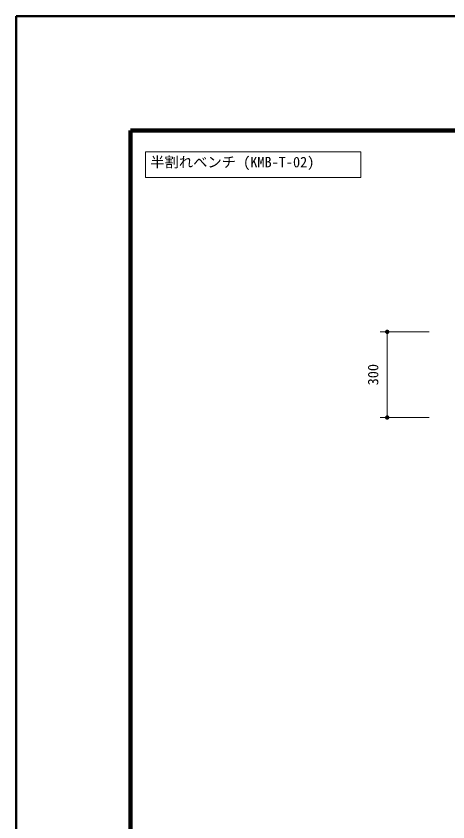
# Model space of a CAD drawing. Units: millimetres at full size, sheet at 1:20; details may follow other scales. Extents: x 0 to 8400, y 0 to 5940.
# Drawn here: x 0 to 1511, y 3119 to 5940 of the extents above; entities that cross this region are included whole.
import ezdxf
from ezdxf.enums import TextEntityAlignment as Align

# ---------------------------------------------------------------- set-up
doc = ezdxf.new("R2010")
doc.units = ezdxf.units.MM
doc.header["$LTSCALE"] = 20
for name, color, linetype, lineweight in [('D-STR-DIM', 7, 'Continuous', 13), ('D-STR-HTXT', 7, 'Continuous', 13), ('D-TTL', 2, 'Continuous', 140), ('D-TTL-FRAM', 2, 'Continuous', 13)]:
    doc.layers.add(name, color=color, linetype=linetype, lineweight=lineweight)
doc.styles.add('ＭＳ ゴシック', font='')
doc.styles.get('ＭＳ ゴシック').set_extended_font_data('MS Gothic')

# ---------------------------------------------------------------- blocks, each defined once
blk = doc.blocks.new('filled_dot')
at = {"color": 0, "linetype": 'Continuous', "lineweight": -2, "const_width": 1.25}
blk.add_lwpolyline([(-0.625, 0, 1), (0.625, 0, 1)], format="xyb", close=True, dxfattribs=at)

msp = doc.modelspace()

# ---------------------------------------------------------------- linework, layer by layer
at = {"layer": 'D-STR-DIM'}
for p, q in [((1445.41, 4834.61), (1274.65, 4834.61)), ((1298.65, 4834.61), (1298.65, 4534.61)), ((1445.41, 4534.61), (1274.65, 4534.61))]:
    msp.add_line(p, q, dxfattribs=at)
at = {"layer": 'D-TTL', "lineweight": 50}
for p, q in [((8400, 5940), (0, 5940)), ((0, 5940), (0, 0))]:
    msp.add_line(p, q, dxfattribs=at)
at = {"layer": 'D-TTL'}
for p, q in [((8000, 5540), (400, 5540)), ((400, 5540), (400, 400))]:
    msp.add_line(p, q, dxfattribs=at)
at = {"layer": 'D-TTL-FRAM'}
msp.add_lwpolyline([(452.56, 5464.28), (1206.49, 5464.28), (1206.49, 5375.08), (452.56, 5375.08)], close=True, dxfattribs=at)

# ---------------------------------------------------------------- block references
at = {"layer": 'D-STR-DIM', "xscale": 6, "yscale": 6}
for p, rotation in [((1298.65, 4834.61), 270), ((1298.65, 4534.61), 90)]:
    msp.add_blockref('filled_dot', p, dxfattribs=dict(at, rotation=rotation))

# ---------------------------------------------------------------- texts
at = {"layer": 'D-STR-DIM', "style": 'ＭＳ ゴシック'}
msp.add_text('300', height=36.66, rotation=90, dxfattribs=at).set_placement((1230.9, 4684.61), align=Align.TOP_CENTER)
at = {"layer": 'D-STR-HTXT', "style": 'ＭＳ ゴシック'}
msp.add_text('半割れベンチ (KMB-T-02)', height=36.66, dxfattribs=at).set_placement((469.52, 5447.29), align=Align.TOP_LEFT)

doc.saveas('drawing.dxf')
